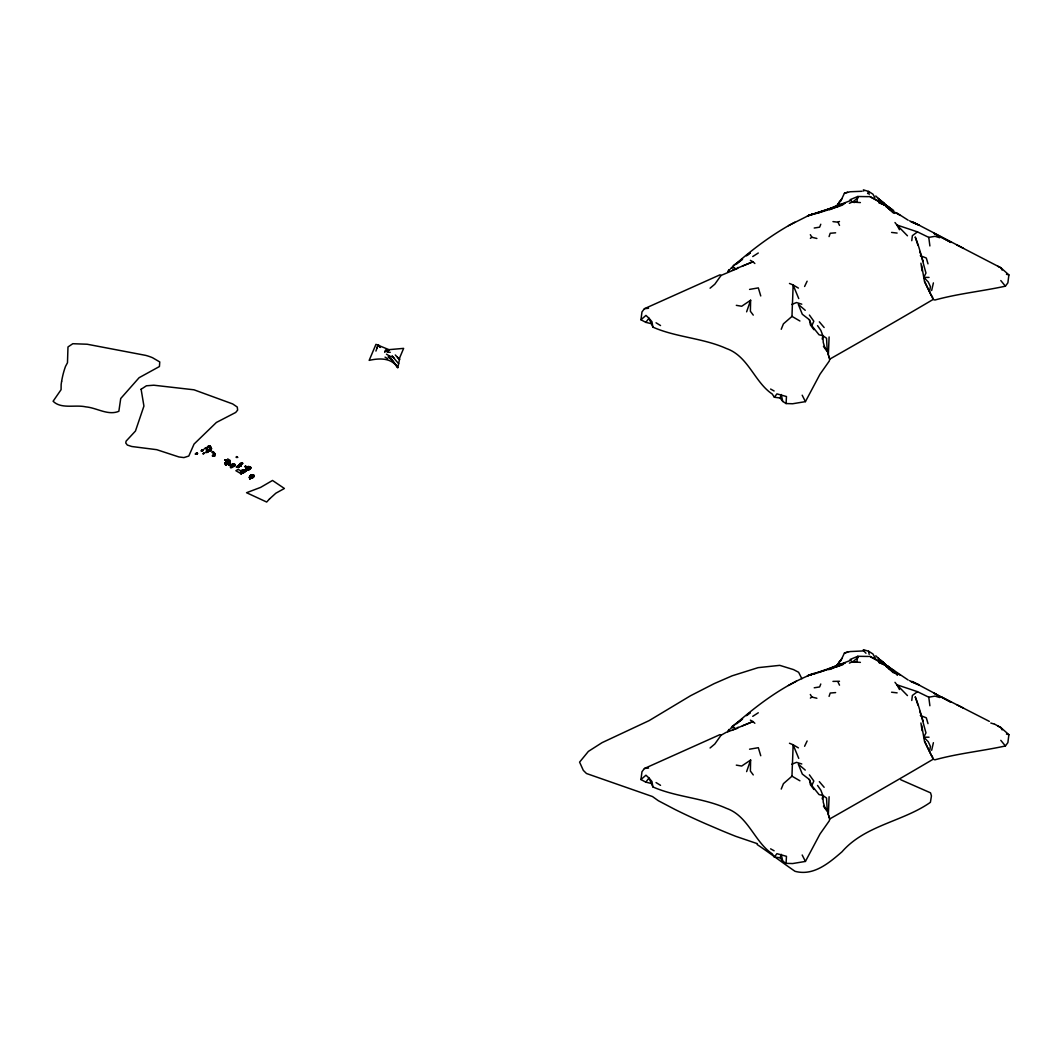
<?xml version="1.0" encoding="UTF-8"?>
<svg xmlns="http://www.w3.org/2000/svg" width="1062" height="1062" viewBox="0 0 1062 1062"><rect width="100%" height="100%" fill="white"/><g stroke="black" fill="none" stroke-linecap="round" stroke-linejoin="round"><path stroke-width="1.5" d="M209.201 445.894L210.608 448.841L209.506 450.766L210.502 446.85L207.807 446.664L210.502 446.996L211.378 448.921L209.506 450.766L208.63 450.076L210.953 450.407L211.006 448.589L210.01 447.806L211.059 449.053L211.351 448.363L209.201 445.894L208.311 446.385L210.449 446.744L210.568 450.487L208.909 450.049L210.09 447.354L209.201 445.894L207.329 446.929L210.369 446.664L210.183 450.062L209.108 450.846L210.09 448.841L211.404 448.868L210.117 446.544L210.263 448.416L211.219 448.045L209.904 446.398L211.457 448.814L208.338 450.686L206.161 447.646L204.289 448.695L207.103 448.854L208.298 450.129L207.913 452.173L205.816 452.651L206.625 450.261A4.248 2.456 -60 0 0 206.957 449.332L206.161 447.646M244.446 472.125C245.455 469.656 242.853 469.298 244.247 472.232C247.366 468.156 240.769 475.471 241.326 470.745C247.592 468.395 244.393 473.108 241.393 472.776C239.468 470.373 243.994 474.78 243.848 471.594C244.008 468.86 240.596 473.811 242.375 472.855C240.317 470.891 242.932 469.444 244.764 470.639C245.056 472.763 242.109 471.395 244.446 472.125C241.87 471.581 241.924 469.032 244.804 470.559C245.017 471.528 240.503 468.913 244.141 470.2C245.03 473.718 239.269 468.833 245.428 470.453M210.409 450.7C209.36 447.859 211.71 446.704 210.462 449.425C211.126 452.624 209.785 444.593 211.457 448.668C209.851 451.124 210.103 450.567 211.351 448.363C208.603 447.102 210.913 450.899 210.555 448.549M230.268 464.744C225.131 456.448 226.511 469.563 225.383 462.687C232.538 455.638 226.657 468.501 229.75 463.736C231.436 468.395 221.069 456.394 229.259 463.828C231.901 463.975 224.786 464.479 228.449 462.687C231.37 461.081 225.29 461.001 228.237 461.173C230.706 463.364 229.684 467.147 227.401 462.833C225.038 460.815 226.458 460.789 228.277 462.74C231.795 463.988 226.803 465.461 228.476 462.222C231.211 459.753 227.188 462.952 229.804 463.789C229.737 463.417 224.839 460.642 227.958 461.134C231.914 462.488 226.312 460.191 225.529 465.116M246.357 470.546C247.818 471.103 246.357 466.457 249.052 466.842C251.628 469.245 250.433 467.001 248.588 467.612C242.932 475.803 248.03 461.266 250.154 468.475C246.45 472.909 251.163 462.156 249.716 469.205C249.039 466.776 251.973 467.864 250.274 467.638C247.406 467.97 247.353 466.125 250.194 467.24C250.592 467.864 246.105 467.758 246.477 469.112C246.928 472.855 245.269 468.209 247.234 469.165C250.42 471.183 248.256 467.041 248.747 466.762C251.508 467.147 250.194 467.957 249.291 468.846C247.433 468.793 244.26 469.404 247.858 470.001C247.419 466.802 252.278 468.037 248.747 466.762C251.853 469.603 248.84 468.793 247.858 467.107M254.083 476.108C252.61 474.395 249.623 475.099 253.048 477.409C254.376 472.842 252.398 479.785 253.34 475.524C250.486 474.395 253.194 475.325 253.765 476.134C253.526 475.258 251.362 474.382 250.897 475.71C250.459 482.36 247.406 475.179 252.278 474.966C257.137 478.112 249.331 474.847 249.583 477.727C249.928 480.767 252.079 472.67 253.991 475.816C253.473 479.121 253.805 472.51 252.783 477.635C249.265 473.931 253.858 475.962 253.845 475.298M208.298 446.969C209.957 445.243 210.157 447.248 210.595 448.323C209.891 451.974 210.953 448.283 210.369 449.664C211.072 453.554 210.409 442.376 208.975 447.129M246.105 468.634L246.397 470.864M213.422 456.262L214.67 456.076L215.028 454.403M225.184 459.979L226.684 460.085L224.706 459.819L226.684 460.085L225.781 459.939M226.179 464.506C223.511 457.576 231.622 467.24 228.662 463.125C223.365 461.134 229.525 461.412 229.458 462.461C231.012 463.125 226.339 458.983 227.932 462.395C226.445 464.213 225.064 460.722 228.702 462.979C229.976 466.776 229.339 463.311 229.923 464.572M225.237 462.886L225.967 464.824L225.064 463.005L226.817 463.324L227.334 460.868L230.149 464.014L227.507 463.961L227.812 462.554L226.684 462.169M736.311 765.131L741.701 766.047L750.622 760.047L750.383 771.065L753.263 774.915M234.795 465.196C233.746 462.767 230.281 465.023 231.755 467.293C234.317 464.559 233.839 468.169 233.056 465.806M248.136 470.134C248.163 465.435 248.389 466.576 246.835 470.585M249.424 476.838C251.614 478.617 254.614 474.9 251.468 478.338C247.778 476.891 250.858 477.25 249.716 479.068M736.311 305.338L741.701 306.254L750.622 300.241L750.383 311.272L753.263 315.109M829.103 336.959L828.347 354.894L829.727 359.155L829.329 360.974L819.997 374.222L805.421 401.635L792.624 403.759L786.079 403.547L782.76 401.436L780.172 397.998L774.371 397.241L772.207 394.002C754.432 382.108 748.325 356.182 726.448 348.535C703.004 337.995 676.149 337.397 652.904 327.136L648.975 318.228L645.962 315.414L640.957 319.755L645.815 322.357L651.471 323.711M829.103 796.752L828.347 814.687L829.727 818.948L829.329 820.767L819.997 834.015L805.421 861.428L792.624 863.552L786.079 863.34L782.76 861.229L780.172 857.791L774.371 857.047L772.207 853.795C754.432 841.9 748.325 815.974 726.448 808.341C703.004 797.788 676.149 797.19 652.904 786.929L648.975 778.021L645.962 775.207L640.957 779.548L645.815 782.15L651.471 783.504M227.64 463.112C231.941 463.005 228.649 459.142 225.423 463.205M209.904 448.376C211.365 446.584 209.639 446.85 210.21 449.717M209.267 450.633L211.152 448.894M244.34 471.156C247.552 471.78 240.662 467.307 242.906 472.855M209.718 450.593L209.679 448.496L210.966 450.102L209.453 446.067M243.397 472.763C242.521 468.488 245.149 473.984 244.871 470.187C241.339 470.718 243.742 470.585 242.826 469.869C239.534 472.988 242.083 474.741 244.3 471.448M225.994 460.961C231.808 463.231 227.109 458.89 228.728 464.081C232.671 466.284 225.635 462.859 227.494 461.054M240.636 471.767C240.105 477.236 241.963 468.169 245.043 470.453M225.502 464.798L225.569 463.789M227.547 463.098L227.281 464.373L225.064 463.005M249.676 478.763C249.411 475.099 252.57 473.997 251.468 478.338M209.944 450.474L209.971 446.73L210.502 447.168M246.331 466.815L245.441 467.253L245.388 466.045M249.915 468.992C251.389 465.488 245.07 466.975 250.366 467.333C248.681 466.059 247.592 468.9 248.375 469.723M251.667 475.019C250.751 477.103 252.119 478.126 254.216 475.524M226.485 461.147C235.485 468.435 223.498 460.111 227.719 461.067M247.818 467.572C246.849 468.86 250.234 468.262 249.822 469.324M251.176 475.325C251.707 478.604 254.88 475.524 252.517 475.391C253.088 476.48 255.159 474.156 251.482 476.851M786.079 403.547L786.464 396.538L776.933 393.883L774.371 397.241M786.079 863.34L786.464 856.33L776.933 853.675L774.371 857.047M245.295 471.037L244.764 472.032L244.141 470.028L242.242 471.488L241.897 470.559L242.866 469.975M227.998 461.107L226.193 462.355L226.538 464.506L226.697 461.346L229.737 463.643L227.441 461.758L230.029 461.572M248.03 467.439L248.043 466.736L246.265 469.523M251.906 475.033C256.792 476.28 249.238 474.01 249.597 477.17M241.605 472.298L241.937 473.4L241.884 470.824M956.915 245.003L1000.869 267.77L1008.9 274.899L1007.878 282.824L1005.409 286.169C982.111 291.253 958.043 293.643 934.892 300.028L933.206 299.404L924.511 281.709L921.697 265.513M994.457 724.058L1000.869 727.563L1008.9 734.692L1007.878 742.617L1005.409 745.962C982.111 751.046 958.043 753.436 934.892 759.821L933.206 759.197L924.511 741.502L921.683 725.306M243.039 470.28L244.884 470.121M197.744 453.474L195.169 454.018L197.041 452.97L196.151 453.474L197.293 453.925L196.191 453.262M201.647 450.819C203.2 449.757 203.32 450.899 201.7 450.022M243.238 471.701L242.68 473.267M239.043 467.041C237.224 463.762 245.362 464.359 241.764 462.952L239.746 463.656L241.326 465.753L236.295 466.855L239.043 467.041L238.671 465.607L241.034 465.156L241.764 462.952M640.957 319.755L641.966 311.962L644.435 308.697L719.943 274.846L721.085 275.416L737.479 268.474L738.024 267.438M640.957 779.548L641.966 771.755L644.435 768.49L719.943 734.638L721.085 735.209L726.289 732.289L737.479 728.266L738.024 727.231M210.568 450.487L210.196 446.584L208.351 446.186M227.587 461.904C231.848 469.072 227.122 461.864 227.759 462.103C231.012 465.74 228.582 464.227 227.095 461.638M195.594 454.151C198.514 453.779 195.727 452.757 197.293 453.925M201.103 450.912C205.975 449.545 199.948 449.876 202.815 450.686M243.092 472.922L243.264 471.979M242.309 470.705C242.893 473.015 240.344 474.94 240.463 471.9M227.972 461.466L229.312 463.377L227.082 461.651L227.281 464.373L229.073 463.205L226.299 461.28M253.685 475.55C250.605 474.754 251.827 476.174 253.778 475.298M911.767 240.676L912.377 235.658L917.475 231.888L928.772 237.397L935.025 236.308L939.764 237.729M911.767 700.469L912.377 695.451L917.475 691.681L928.772 697.203L935.025 696.101L939.764 697.522M248.92 466.815C248.561 468.634 251.216 465.939 249.995 468.395C249.477 469.165 250.805 465.129 249.928 467.97M781.234 329.273L783.424 323.844L792 316.383C792.239 305.856 792.902 295.648 793.075 284.948L789.464 283.461M781.234 789.066L783.437 783.65L791.986 776.176C792.239 765.649 792.902 755.44 793.075 744.741L789.464 743.254M227.693 464.028L227.932 462.926L229.511 463.47M246.198 467.439L246.092 466.205L245.163 466.271M248.561 469.789L248.747 468.86M252.066 477.064L251.654 478.219L253.526 475.258M253.141 477.555L253.353 475.749L252.185 475.072M253.234 477.196L253.473 475.962M236.667 466.457L239.096 466.51L238.671 465.607M243.105 469.975C240.304 470.214 243.065 472.948 242.534 470.904M234.078 466.47L235.26 464.585L232.95 464.877M241.446 464.213L240.795 463.311L242.786 463.218L238.897 464.744L241.326 465.753M252.637 475.391C254.23 475.763 251.654 475.63 251.88 477.993C255.066 476.041 248.163 476.811 251.349 475.643M243.331 471.302C242.999 469.59 245.309 471.236 244.353 472.484M213.794 452.877L213.807 453.142A4.248 2.456 -60 0 1 213.382 454.151C210.09 457.881 215.387 456.182 214.776 453.461C208.298 452.332 214.551 449.319 213.874 454.669M242.163 471.236C239.269 473.453 243.371 472.245 244.3 471.568M929.608 291.453L930.405 286.607L928.201 281.881L923.781 277.408L925.971 273.053C922.427 260.801 919.997 248.734 915.218 236.972L917.926 245.242M929.608 751.246L930.405 746.4L928.201 741.674L923.781 737.201L925.971 732.846C922.427 720.594 919.997 708.527 915.218 696.765L917.926 705.035M398.648 363.722L399.896 357.23L403.64 348.376L388.944 349.663L375.948 344.353L369.178 360.363C379.386 358.106 391.334 357.496 397.799 367.664L398.648 363.722L392.011 355.929L394.228 358.292M61.649 381.245L61.822 380.209A195.182 112.691 0 0 1 62.459 377.037A188.372 108.762 0 0 1 63.229 373.771L63.521 372.669A219.33 126.63 0 0 1 65.499 366.43L67.477 362.739L67.981 346.955L72.813 343.716L87.137 344.234L145.733 355.385A41.856 24.16 0 0 1 152.49 357.695L159.765 361.956L159.433 366.536L139.109 377.7L120.723 398.515L118.851 411.299C107.952 415.839 96.854 407.808 85.863 406.879C75.309 404.463 61.224 409.348 53.1 401.25L61.078 389.674L61.145 384.55A265.341 153.194 0 0 1 61.649 381.245M249.597 468.13C251.92 466.537 247.406 467.758 246.835 469.975C244.924 467.267 248.004 470.227 249.822 469.351M252.159 475.431C251.959 476.559 249.437 479.732 249.942 477.94C250.327 475.431 251.641 480.051 250.672 475.55M245.826 466.722C244.977 467.187 247.034 466.391 245.07 466.815M252.013 476.758L249.928 477.17L251.136 475.776M229.896 462.143L228.171 461.731M248.866 469.63L249.092 466.988M252.358 475.696L253.951 475.497M822.214 339.07L822.864 335.672L820.833 330.348L817.541 325.649M822.214 798.863L822.864 795.465L820.833 790.141L817.541 785.442M228.065 463.563L229.551 464.824L227.467 463.019M227.042 463.059L229.219 463.324L226.764 464.466L226.405 462.554L225.224 463.921L227.573 463.576L229.392 464.559M229.193 461.24C228.861 462.674 229.804 461.067 229.339 461.147M231.928 465.992C233.056 464.014 235.605 464.293 233.985 465.806M251.495 476.413L252.968 475.179L253.327 475.909M227.666 463.271C223.471 463.404 228.768 461.505 226.219 461.824M208.205 446.783C211.351 445.615 209.864 450.646 210.303 447.221M931.653 290.484L933.405 282.89M931.653 750.276L933.405 742.696M226.325 461.837L227.002 462.448L227.666 461.386M238.392 466.377L238.167 467.346L237.609 466.351L240.623 465.952L240.052 464.572L238.897 464.744M227.441 461.758L229.565 462.355C224.427 461.439 230.003 462.899 227.255 462.913M211.219 448.045L210.143 448.509L211.033 449.491M229.113 463.536L227.945 462.514L229.472 462.78M243.503 471.555L244.419 469.948L244.459 471.448M241.393 472.776C239.68 472.311 242.879 471.409 243.716 472.656M208.856 449.81L208.338 450.686M203.254 453.328C207.143 451.775 200.346 455.372 204.143 453.368M208.417 450.633L210.98 449.677M250.765 467.904L250.234 468.9L249.623 468.422M228.662 463.311L228.728 462.634M227.985 463.404L228.569 463.364M210.94 447.845C211.71 451.058 208.325 449.133 209.838 450.328M210.608 449.213L210.953 450.407M780.172 397.998L781.22 394.546L782.76 401.436M780.172 857.791L781.22 854.339L782.76 861.229M228.795 462.262L229.153 461.558M250.274 467.652L248.84 467.227M215.108 454.536L213.781 453.301M228.224 461.545L228.808 463.045L227.945 462.209M247.034 469.152L247.26 470.24L248.535 467.147M250.353 477.356C251.667 479.533 249.212 476.294 253.659 476.745M244.804 470.771C242.534 470.214 246.211 469.975 242.707 471.793M377.076 347.924L378.165 344.685L380.382 347.38M829.077 696.367L830.205 693.048L835.621 692.583M251.694 477.927L252.942 476.626M829.064 236.587L830.205 233.268L835.621 232.804M746.626 311.83L750.622 300.241M746.626 771.623L750.622 760.047M375.935 351.084L378.165 344.685L380.369 347.393M229.246 463.019C228.861 459.262 230.149 465.156 227.082 461.651M249.039 467.492L250.897 467.32M384.723 352.398L385.612 349.929L388.48 350.739L388.944 349.663L388.48 350.646M232.379 465.753L232.498 467.386M250.406 467.479L250.353 466.988M820.78 224.241L819.638 227.175L814.222 228.025M820.78 684.008L819.638 686.941L814.222 687.791M840.706 201.156L844.436 193.244L847.675 192.156M840.706 660.949L844.436 653.037L847.675 651.949M246.278 468.966L247.804 466.882M228.423 463.815L228.622 465.05L229.618 464.373M828.347 354.894L827.192 350.579L826.555 338.26L822.864 335.672L819.041 334.782L811.819 325.782L813.824 321.215L809.403 315.056M828.347 814.687L827.192 810.372L826.555 798.053L822.864 795.465L819.041 794.575L811.819 785.575L813.824 781.008L809.403 774.848M386.449 354.177L388.891 355.664L388.413 356.739L390.962 359.062M804.598 286.488L807.12 281.204M804.598 746.281L807.12 740.984M867.574 193.563L868.61 191.439L872.911 194.134L874.822 197.505M195.793 453.992L197.054 454.058L196.669 452.983M201.302 450.753L202.563 450.819L202.55 449.73M209.214 446.983C209.307 444.925 210.661 448.297 208.829 445.907M229.578 463.669C228.821 465.554 228.516 463.43 229.405 464.506M228.861 463.444L230.003 462.408M210.17 448.522L210.103 447.766M227.573 463.576L227.653 462.395L228.954 462.594M248.163 468.647L250.42 467.36M236.799 467.253L237.609 466.351M727.736 271.845L728.944 269.655M727.736 731.638L728.944 729.448M240.277 465.196L239.096 466.51M208.975 446.279L208.311 446.385L210.196 446.584M210.183 450.208L210.727 449.359M840.082 200.997L838.011 204.342L841.874 198.647M840.082 660.79L838.011 664.135L841.874 658.44M240.928 473.997L241.897 470.559M197.041 452.97L196.138 454.058M249.716 467.24L250.141 467.545M839.79 201.435L835.874 207.117M839.79 661.228L835.874 666.909M835.86 667.016L837.613 664.48M229.684 464.174L229.219 463.975M231.981 467.492C229.618 469.338 229.883 464.744 232.326 463.895A4.248 2.456 -60 0 1 232.963 463.908L234.357 464.625M242.309 470.373L243.145 470.758M645.815 322.357L648.975 318.228L651.949 321.706L652.904 327.136M645.815 782.15L648.975 778.021L651.949 781.499L652.904 786.929M227.188 462.514L226.697 461.32M210.462 449.425L211.457 448.668L210.249 447.514M225.98 463.882L226.392 464.492L227.534 462.687M210.9 447.713C209.453 448.177 211.391 447.155 209.187 446.106M721.085 275.416L714.819 284.204L710.08 288.187M721.085 735.209L714.819 743.997L710.08 747.98M247.393 470.267L246.835 469.085L248.694 468.541M252.597 475.139C253.699 475.218 252.305 476.413 251.123 475.086M728.028 271.686L730.085 269.27M728.028 731.479L730.085 729.063M229.113 464.519L228.529 464.028M868.517 196.669L857.777 196.497L856.875 201.82L853.994 202.55M868.517 656.462L857.777 656.289L856.875 661.613L853.994 662.343M254.19 476.373L253.433 476.984M206.984 451.908C208.71 448.244 205.51 453.686 207.913 452.173M212.918 451.549C215.546 452.346 213.356 458.917 214.006 453.793M227.122 462.01L229.299 462.461M246.371 468.74L247.327 468.634M249.689 476.944L250.526 476.798M732.143 726.421L742.603 718.908L736.909 723.634M227.122 461.173L229.286 461.997M253.486 476.426L252.477 475.71L253.725 475.696M730.842 268.328C750.476 250.765 771.57 234.636 794.854 222.17M730.842 728.12C755.693 706.336 782.508 685.402 813.665 673.52L807.425 675.777L842.75 664.812M228.264 462.674L228.954 463.576M248.176 468.209L249.411 467.307M249.703 469.099L248.8 468.143M208.019 449.558L207.223 450.169L207.528 449.332M211.072 447.806L211.006 448.589L210.236 448.137M214.776 453.461L213.94 453.793M241.207 471.807L243.225 471.475M247.897 468.82L247.99 467.771M251.229 477.024L251.309 475.975M226.06 462.674C225.29 463.961 225.051 465.289 227.255 463.696M244.552 470.625L243.875 470.174L244.818 470.161M858.043 657.431L853.33 661.374L849.388 663.113M858.043 197.638L853.33 201.568L849.388 203.32M206.532 452.319L207.249 450.992M747.316 255.212L750.303 252.756L746.467 255.889M747.316 715.005L750.303 712.562L746.467 715.682M229.657 464.877L230.335 464.479L229.604 464.506M810.372 698.092L811.859 697.044L816.877 698.252M736.909 263.841L742.603 259.115L733.245 265.606M810.372 238.326L811.859 237.277L816.877 238.472M227.427 462.023L229.405 461.678M229.379 462.089L227.918 460.948L229.445 461.373M752.732 256.553L758.281 253.008M752.732 716.332L758.281 712.788M228.33 461.439L228.954 461.625M796.447 681.087L788.482 685.455M788.482 225.662L808.726 215.467L813.665 213.727L807.425 215.984L834.36 207.209M227.042 462.581L227.812 462.74M228.888 461.771L228.264 461.081L229.14 461.917M827.723 209.546L837.48 205.298L844.595 203.546M827.723 669.339L837.48 665.091L844.595 663.338M243.583 469.962L244.658 470.758M732.395 270.199L752.958 261.77L754.856 263.509M732.395 729.992L752.958 721.563L754.843 723.288M252.437 475.457L251.853 475.351M832.966 221.613L837.984 222.197L839.484 221.507M832.966 681.392L839.484 681.273M208.271 450.5L207.395 451.098M845.259 203.134L836.086 206.307M845.259 662.927L820.169 671.569M850.078 199.696L857.777 196.497M828.254 209.851L842.75 205.019M850.078 659.489L857.777 656.289M828.254 669.644L839.697 665.157M249.172 469.523L246.676 468.661M252.49 477.727L249.995 476.865M791.734 304.475L796.513 302.551L801.783 304.183M791.734 764.268L796.513 762.343L801.783 763.976M851.512 200.214L836.657 205.909M851.512 660.006L836.657 665.701M742.391 266.044L752.958 261.77L750.369 260.349M742.391 725.837L752.958 721.563L750.369 720.142M829.581 209.692L833.869 208.046M228.582 462.74L229.565 462.355M829.581 669.485L833.869 667.852M835.29 207.502L839.617 205.855M835.29 667.294L839.617 665.648M818.47 212.812L823.077 211.099M818.47 672.604L826.17 669.856M818.988 672.007L808.726 675.246L816.333 673.281M839.697 205.378L808.726 215.467L817.528 213.13M210.727 450.155L210.608 448.841M252.384 475.603L252.119 476.347M202.669 450.089L201.661 450.235L203.121 450.394M826.833 210.289L818.789 212.758M242.136 470.917L241.127 471.024L241.711 471.754M236.295 466.855L237.689 466.895M844.436 193.244L850.158 191.757L862.132 191.266M844.436 653.037L850.158 651.55L863.764 650.913L865.968 653.249M246.849 469.643L245.933 469.338M250.167 477.847L249.251 477.542M226.445 461.837L227.268 462.116M209.652 449.027L210.462 449.664M749.56 289.408L758.334 287.895L760.75 295.953M749.56 749.201L758.334 747.701L760.75 755.746M240.795 472.099L241.592 473.705M731.904 268.009L734.652 267.677M731.904 727.802L734.652 727.47M241.592 473.4L240.901 473.679M644.435 308.697L648.524 308.272M644.435 768.49L648.524 768.065M245.402 471.302L244.725 471.369M250.871 468.169L250.154 468.223M240.052 464.572L241.419 464.519L239.746 463.656L240.689 463.988M851.445 202.006L860.393 202.576M851.445 661.799L860.393 662.369M923.781 277.408L929.024 277.408M923.781 737.201L929.024 737.201M247.34 467.333L247.897 470.28M241.472 471.581L240.915 471.873M247.658 467.771L246.915 468.435M250.977 475.988L250.234 476.639M387.457 352.119L390.232 352.318M227.733 461.864L229.06 462.209M248.588 467.612L249.716 468.183M251.906 475.816L253.247 476.174M213.714 455.85L214.67 456.076M891.576 232.432L897.111 233.069M891.576 692.225L897.124 692.862M385.134 351.283L387.988 351.641M227.68 458.903L230.295 460.523M235.26 464.585L234.37 464.93L234.569 464.16M227.812 462.554L228.901 463.258M202.324 450.965L201.78 450.5M196.802 454.204L196.271 453.726M917.475 231.888L896.899 224.985L894.987 222.529M917.475 691.681L896.899 684.778L894.987 682.322M1006.471 274.301L1008.9 274.899M1006.471 734.094L1008.9 734.692M209.4 446.637L210.462 447.567L209.705 446.266M875.473 658.427L872.911 653.94L868.61 651.245L863.366 649.692L863.764 650.913M990.806 723.036L993.806 723.939M231.397 466.417L230.467 465.899M244.406 471.063L243.809 470.108M247.154 469.457L248.242 469.855M226.299 463.696L227.387 464.094M250.486 477.661L251.575 478.059M920.303 255.676L926.303 258.026L928.002 263.841M920.303 715.469L926.303 717.819L928.002 723.634M242.786 472.988L241.711 472.59M900.749 779.76L930.538 792.836L931.44 795.916L930.405 802.328C902.634 821.815 865.264 825.081 841.967 851.83C828.984 863.008 813.505 876.309 795.013 871.305C782.349 862.596 770.03 853.224 757.246 844.595L757.325 843.666L735.78 836.338A748.869 432.353 0 0 1 722.492 830.949L705.872 823.846A531.69 306.971 0 0 1 693.141 818.138L688.906 816.174A612.442 353.593 0 0 1 674.888 809.417L658.334 800.721L652.48 796.553L586.476 773.508L583.317 770.375L579.587 762.131L588.388 751.392L602.061 742.657L649.121 720.62L690.512 695.756L714.168 683.636L732.103 675.83L758.095 667.653L779.76 665.356L793.566 669.618L798.611 672.273L801.876 678.737M911.143 221.958L919.373 225.237L909.497 220.79M911.143 681.751L919.373 685.03L909.484 680.596M388.891 355.664L391.586 356.912M997.895 266.31L1000.869 267.77L1002.143 270.133M997.895 726.103L1000.869 727.563L1002.143 729.926M900.257 215.427L888.987 208.935L893.261 212.904M900.257 675.233L888.974 668.741L893.261 672.697M963.433 248.282L912.351 221.692M941.503 696.911L989.333 721.377M956.915 704.796L963.433 708.075M912.351 681.485L936.007 694.083M770.6 389.05L774.105 390.975M770.6 848.843L774.105 850.768M792 316.383L799.912 321.003M791.986 776.176L799.912 780.796M798.398 288.081L793.075 284.948L798.743 298.581M798.398 747.874L793.075 744.741L798.743 758.374M385.055 357.124L387.683 358.69M240.463 466.377L239.229 465.382M656.05 322.782L660.537 325.543M656.05 782.575L660.537 785.336M908.143 220.192L896.593 212.812M908.143 679.999L888.111 666.498L896.58 673.945L882.097 661.931L889.903 668.356M253.048 475.763L252.982 476.227M893.7 210.502L888.111 206.705L892.146 210.409M890.182 209.426L885.973 206.44L894.708 213.396M892.199 670.985L885.973 666.246L893.872 672.445M892.16 209.825L879.495 201.833L892.16 209.825L882.097 202.138L889.903 208.564M811.819 325.782L809.39 319.715L802.314 314.272L798.345 304.449L805.248 310.29M811.819 785.575L809.39 779.508L802.314 774.065L798.345 764.242L805.248 770.083M880.557 200.227L888.788 207.488M880.557 660.033L888.788 667.281M890.182 669.219L894.708 673.189M388.387 356.965L390.869 359.195M875.778 195.979L881.951 202.112L878.46 198.382M875.778 655.772L881.951 661.905L878.46 658.174M246.424 469.537L247.048 470.267M249.756 477.754L250.366 478.471M395.276 354.96L399.631 359.699L397.467 357.164M907.466 235.804L896.899 224.985L899.487 229.724M907.466 695.597L896.899 684.778L899.487 689.517M207.183 449.266L207.117 450.779M819.32 321.839L824.139 327.508M896.102 673.135L893.7 670.295L897.35 675.326M819.32 781.645L824.139 787.3M1000.789 280.541L1005.409 286.169M1000.789 740.333L1005.409 745.962M827.192 350.579L824.829 347.553L823.262 342.468L822.864 335.672M827.192 810.372L824.829 807.346L823.262 802.261L822.864 795.465M390.975 358.571L397.799 367.664L391.002 358.505M250.38 478.776L249.583 477.727M226.193 464.824L225.396 463.775M813.93 329.698L810.412 324.932L809.39 319.715M813.93 789.491L810.412 784.725L809.39 779.508M823.448 346.385L826.794 351.031M823.448 806.177L826.794 810.824M810.319 694.468L811.859 697.044M810.333 234.689L811.859 237.277M931.321 295.435L924.776 281.722M931.321 755.228L924.776 741.515M923.197 261.491L919.758 251.349M923.197 721.284L919.758 711.142M802.182 395.197L805.421 401.635M802.182 855.003L805.421 861.428M837.984 222.197L839.524 225.396M837.984 681.963L839.524 685.176M863.764 191.12L863.366 189.899L868.61 191.439L869.154 194.585M932.157 296.099L933.206 299.404C899.156 319.503 864.056 339.601 829.727 359.155L828.745 355.81M932.157 755.892L933.206 759.197C899.156 779.296 864.056 799.394 829.727 818.948L828.745 815.603M868.61 651.245L869.154 654.378M920.913 263.19L922.121 270.943M920.913 722.983L922.121 730.736M928.772 237.397L929.887 245.946M928.772 697.203L929.887 705.752M141.113 389.263L143.928 406.082L135.458 431.039L126.099 441.128L125.767 443.013L127.334 445.058L131.781 446.505L156.711 449.677L178.907 456.952L183.899 457.589L188.784 456.049L194.067 444.049L216.382 422.464L235.698 412.454L237.636 410.105L237.277 407.051L232.671 403.932L194.001 389.807L153.817 385.214L146.423 385.785L141.113 389.263M236.534 456.607L236.122 457.457L237.795 457.403L236.534 456.607M269.509 498.954L266.681 502.034L246.557 492.715L260.615 487.392L272.509 480.462L284.404 488.48L275.881 493.18L269.509 498.954M238.207 469.351L235.87 470.705L239.733 472.935L242.083 471.581L238.207 469.351M884.009 204.661L878.832 202.59L888.469 206.785L884.009 204.661M884.009 664.454L878.832 662.383L888.469 666.578L892.16 669.618L879.495 661.626L889.651 667.414L884.009 664.454M950.994 702.221L934.122 693.234L950.994 702.221M950.994 242.428L934.122 233.441L950.994 242.428M876.415 199.829L869.619 196.47L882.668 203.798L876.415 199.829M876.415 659.635L869.619 656.276L882.668 663.591L876.415 659.635M883.783 203.054L879.336 199.656L883.836 203.134M883.783 662.847L879.336 659.449L883.823 662.927"/></g></svg>
